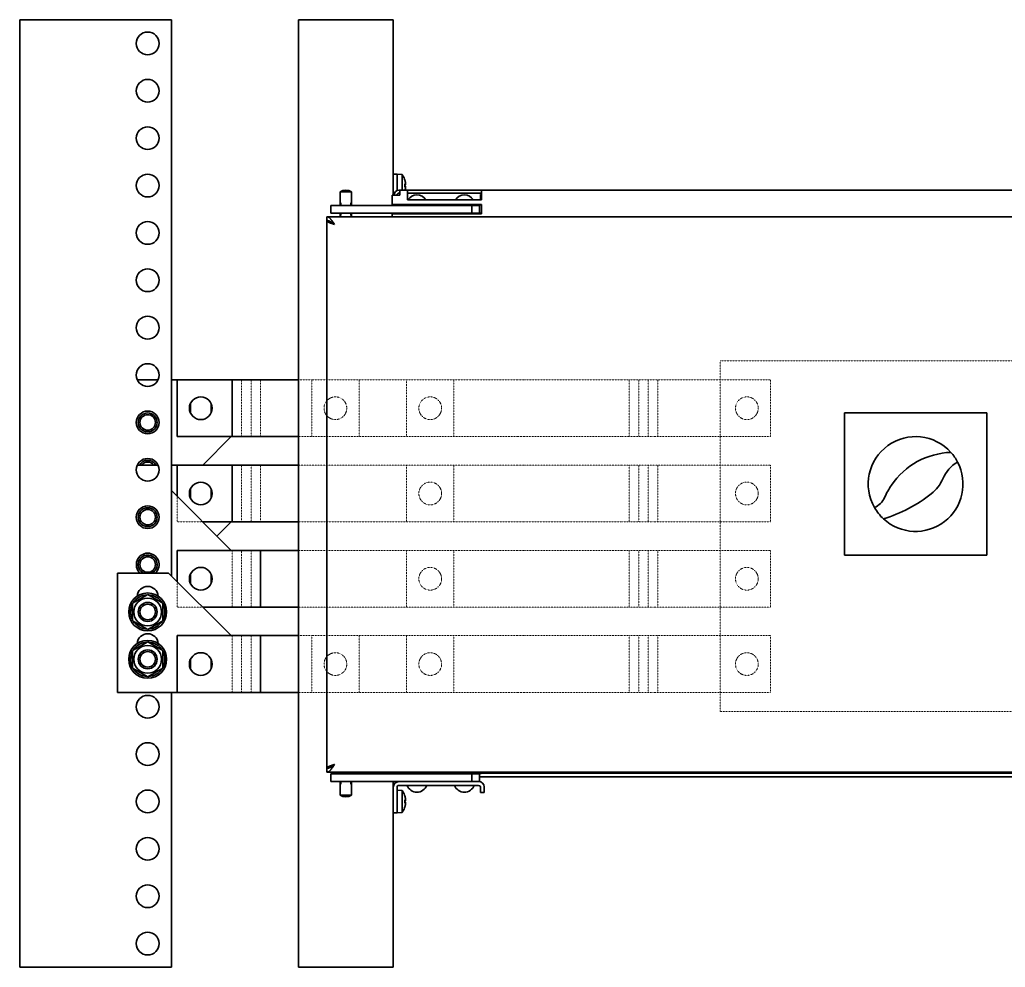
# Model space of a CAD drawing. Header units: millimetres. Extents: x -116965 to 323937, y 291661 to 566926.
# Drawn here: x -13696 to -13176, y 302710 to 303210 of the extents above; entities that cross this region are included whole.
import ezdxf

# ---------------------------------------------------------------- set-up
doc = ezdxf.new("R2010")
doc.units = ezdxf.units.MM
doc.linetypes.add('DASHED', pattern=[0.75, 0.5, -0.25])
doc.layers.add('Hidden Edges(Schneider)', color=7, linetype='DASHED', lineweight=18)
doc.layers.add('Visible Edges(Schneider)', color=7, linetype='Continuous', lineweight=35)

msp = doc.modelspace()

# ---------------------------------------------------------------- linework, layer by layer
at = {"layer": 'Hidden Edges(Schneider)', "ltscale": 0.139436}
for p, q in [((-13326.573145, 303029.591998), (-13071.573145, 303029.591998)), ((-13071.573145, 302844.591998), (-13326.573145, 302844.591998))]:
    msp.add_line(p, q, dxfattribs=at)
at = {"layer": 'Hidden Edges(Schneider)', "ltscale": 0.142813}
msp.add_line((-13326.573145, 302844.591998), (-13326.573145, 303029.591998), dxfattribs=at)
at = {"layer": 'Hidden Edges(Schneider)', "ltscale": 0.131234}
for p, q in [((-13579.073145, 303019.591998), (-13579.073145, 302989.591998)), ((-13574.073145, 303019.591998), (-13574.073145, 302989.591998)), ((-13569.073145, 303019.591998), (-13569.073145, 302989.591998)), ((-13542.073145, 303019.591998), (-13542.073145, 302989.591998)), ((-13517.073145, 303019.591998), (-13517.073145, 302989.591998)), ((-13492.073145, 302989.591998), (-13492.073145, 303019.591998)), ((-13467.073145, 303019.591998), (-13467.073145, 302989.591998)), ((-13374.573145, 303019.591998), (-13374.573145, 302989.591998)), ((-13369.573145, 303019.591998), (-13369.573145, 302989.591998)), ((-13364.573145, 303019.591998), (-13364.573145, 302989.591998)), ((-13359.573145, 303019.591998), (-13359.573145, 302989.591998)), ((-13300.073145, 303019.591998), (-13300.073145, 302989.591998)), ((-13579.073145, 302974.591998), (-13579.073145, 302944.591998)), ((-13574.073145, 302944.591998), (-13574.073145, 302974.591998)), ((-13569.073145, 302974.591998), (-13569.073145, 302944.591998)), ((-13492.073145, 302944.591998), (-13492.073145, 302974.591998)), ((-13467.073145, 302974.591998), (-13467.073145, 302944.591998)), ((-13374.573145, 302944.591998), (-13374.573145, 302974.591998)), ((-13369.573145, 302974.591998), (-13369.573145, 302944.591998)), ((-13364.573145, 302944.591998), (-13364.573145, 302974.591998)), ((-13359.573145, 302974.591998), (-13359.573145, 302944.591998)), ((-13300.073145, 302944.591998), (-13300.073145, 302974.591998)), ((-13584.073145, 302899.591998), (-13584.073145, 302929.591998)), ((-13579.073145, 302929.591998), (-13579.073145, 302899.591998)), ((-13574.073145, 302899.591998), (-13574.073145, 302929.591998)), ((-13492.073145, 302899.591998), (-13492.073145, 302929.591998)), ((-13467.073145, 302929.591998), (-13467.073145, 302899.591998)), ((-13374.573145, 302899.591998), (-13374.573145, 302929.591998)), ((-13369.573145, 302929.591998), (-13369.573145, 302899.591998)), ((-13364.573145, 302899.591998), (-13364.573145, 302929.591998)), ((-13359.573145, 302929.591998), (-13359.573145, 302899.591998)), ((-13300.073145, 302899.591998), (-13300.073145, 302929.591998)), ((-13584.073145, 302854.591998), (-13584.073145, 302884.591998)), ((-13579.073145, 302854.591998), (-13579.073145, 302884.591998)), ((-13574.073145, 302854.591998), (-13574.073145, 302884.591998)), ((-13542.073145, 302884.591998), (-13542.073145, 302854.591998)), ((-13517.073145, 302854.591998), (-13517.073145, 302884.591998)), ((-13492.073145, 302854.591998), (-13492.073145, 302884.591998)), ((-13467.073145, 302884.591998), (-13467.073145, 302854.591998)), ((-13374.573145, 302884.591998), (-13374.573145, 302854.591998)), ((-13369.573145, 302884.591998), (-13369.573145, 302854.591998)), ((-13364.573145, 302884.591998), (-13364.573145, 302854.591998)), ((-13359.573145, 302884.591998), (-13359.573145, 302854.591998)), ((-13300.073145, 302884.591998), (-13300.073145, 302854.591998))]:
    msp.add_line(p, q, dxfattribs=at)
at = {"layer": 'Hidden Edges(Schneider)', "ltscale": 0.036067}
for p, q in [((-13542.073145, 303019.591998), (-13549.073145, 303019.591998)), ((-13549.073145, 302989.591998), (-13542.073145, 302989.591998)), ((-13542.073145, 302884.591998), (-13549.073145, 302884.591998)), ((-13549.073145, 302854.591998), (-13542.073145, 302854.591998))]:
    msp.add_line(p, q, dxfattribs=at)
at = {"layer": 'Hidden Edges(Schneider)', "ltscale": 0.142426}
for p, q in [((-13433.544288, 303019.591998), (-13542.073145, 303019.591998)), ((-13542.073145, 302989.591998), (-13433.544288, 302989.591998)), ((-13433.544288, 302884.591998), (-13542.073145, 302884.591998)), ((-13542.073145, 302854.591998), (-13433.544288, 302854.591998))]:
    msp.add_line(p, q, dxfattribs=at)
at = {"layer": 'Hidden Edges(Schneider)', "ltscale": 0.020189}
for p, q in [((-13429.794288, 303019.591998), (-13433.544288, 303019.591998)), ((-13433.544288, 302989.591998), (-13429.794288, 302989.591998)), ((-13429.794288, 302974.591998), (-13433.544288, 302974.591998)), ((-13429.794288, 302944.591998), (-13433.544288, 302944.591998)), ((-13429.794288, 302929.591998), (-13433.544288, 302929.591998)), ((-13429.794288, 302899.591998), (-13433.544288, 302899.591998)), ((-13429.794288, 302884.591998), (-13433.544288, 302884.591998)), ((-13433.544288, 302854.591998), (-13429.794288, 302854.591998))]:
    msp.add_line(p, q, dxfattribs=at)
at = {"layer": 'Hidden Edges(Schneider)', "ltscale": 0.129995}
for p, q in [((-13378.323145, 303019.591998), (-13429.794288, 303019.591998)), ((-13429.794288, 302989.591998), (-13378.323145, 302989.591998)), ((-13378.323145, 302974.591998), (-13429.794288, 302974.591998)), ((-13429.794288, 302944.591998), (-13378.323145, 302944.591998)), ((-13378.323145, 302929.591998), (-13429.794288, 302929.591998)), ((-13429.794288, 302899.591998), (-13378.323145, 302899.591998)), ((-13378.323145, 302884.591998), (-13429.794288, 302884.591998)), ((-13429.794288, 302854.591998), (-13378.323145, 302854.591998))]:
    msp.add_line(p, q, dxfattribs=at)
at = {"layer": 'Hidden Edges(Schneider)', "ltscale": 0.040479}
for p, q in [((-13374.573145, 303019.591998), (-13378.323145, 303019.591998)), ((-13378.323145, 302989.591998), (-13374.573145, 302989.591998)), ((-13374.573145, 302974.591998), (-13378.323145, 302974.591998)), ((-13374.573145, 302944.591998), (-13378.323145, 302944.591998)), ((-13374.573145, 302929.591998), (-13378.323145, 302929.591998)), ((-13374.573145, 302899.591998), (-13378.323145, 302899.591998)), ((-13374.573145, 302884.591998), (-13378.323145, 302884.591998)), ((-13378.323145, 302854.591998), (-13374.573145, 302854.591998))]:
    msp.add_line(p, q, dxfattribs=at)
at = {"layer": 'Hidden Edges(Schneider)', "ltscale": 0.128838}
for p, q in [((-13374.573145, 303019.591998), (-13362.073145, 303019.591998)), ((-13362.073145, 302989.591998), (-13374.573145, 302989.591998)), ((-13374.573145, 302974.591998), (-13362.073145, 302974.591998)), ((-13374.573145, 302944.591998), (-13362.073145, 302944.591998)), ((-13374.573145, 302929.591998), (-13362.073145, 302929.591998)), ((-13374.573145, 302899.591998), (-13362.073145, 302899.591998)), ((-13374.573145, 302884.591998), (-13362.073145, 302884.591998)), ((-13362.073145, 302854.591998), (-13374.573145, 302854.591998))]:
    msp.add_line(p, q, dxfattribs=at)
at = {"layer": 'Hidden Edges(Schneider)', "ltscale": 0.135608}
for p, q in [((-13300.073145, 303019.591998), (-13362.073145, 303019.591998)), ((-13362.073145, 302989.591998), (-13300.073145, 302989.591998)), ((-13300.073145, 302974.591998), (-13362.073145, 302974.591998)), ((-13362.073145, 302944.591998), (-13300.073145, 302944.591998)), ((-13300.073145, 302929.591998), (-13362.073145, 302929.591998)), ((-13362.073145, 302899.591998), (-13300.073145, 302899.591998)), ((-13300.073145, 302884.591998), (-13362.073145, 302884.591998)), ((-13362.073145, 302854.591998), (-13300.073145, 302854.591998))]:
    msp.add_line(p, q, dxfattribs=at)
at = {"layer": 'Hidden Edges(Schneider)', "ltscale": 0.13783}
for p, q in [((-13433.544288, 302974.591998), (-13549.073145, 302974.591998)), ((-13549.073145, 302944.591998), (-13433.544288, 302944.591998)), ((-13433.544288, 302929.591998), (-13549.073145, 302929.591998)), ((-13549.073145, 302899.591998), (-13433.544288, 302899.591998))]:
    msp.add_line(p, q, dxfattribs=at)
at = {"layer": 'Hidden Edges(Schneider)', "ltscale": 0.06965}
for p, q in [((-13613.073145, 302944.591998), (-13613.073145, 302958.091998)), ((-13613.073145, 302944.591998), (-13599.573145, 302944.591998)), ((-13613.073145, 302899.591998), (-13613.073145, 302913.091998)), ((-13613.073145, 302899.591998), (-13599.573145, 302899.591998))]:
    msp.add_line(p, q, dxfattribs=at)
at = {"layer": 'Hidden Edges(Schneider)', "ltscale": 0.164913}
for centre in [(-13529.573145, 303004.591998), (-13479.573145, 303004.591998), (-13312.573145, 303004.591998), (-13479.573145, 302959.591998), (-13312.573145, 302959.591998), (-13479.573145, 302914.591998), (-13312.573145, 302914.591998), (-13529.573145, 302869.591998), (-13479.573145, 302869.591998), (-13312.573145, 302869.591998)]:
    msp.add_circle(centre, 6, dxfattribs=at)
at = {"layer": 'Visible Edges(Schneider)'}
for p, q in [((-13616.073145, 303209.591998), (-13696.073145, 303209.591998)), ((-13696.073145, 302709.591998), (-13696.073145, 303209.591998)), ((-13616.073145, 302916.091998), (-13616.073145, 303209.591998)), ((-13549.073145, 303209.591998), (-13545.073145, 303209.591998)), ((-13549.073145, 302709.591998), (-13549.073145, 303209.591998)), ((-13503.073145, 303209.591998), (-13545.073145, 303209.591998)), ((-13503.073145, 303209.591998), (-13499.073145, 303209.591998)), ((-13499.073145, 303117.091998), (-13499.073145, 303209.591998)), ((-13497.073145, 303128.091998), (-13499.073145, 303128.091998)), ((-13497.073145, 303128.091998), (-13497.073145, 303121.591998)), ((-13494.296594, 303127.849081), (-13497.073145, 303128.091998)), ((-13494.296594, 303127.849081), (-13494.296594, 303119.591998)), ((-13493.046992, 303125.366533), (-13493.046992, 303125.381633)), ((-13493.046992, 303121.447074), (-13493.046992, 303122.736922)), ((-13492.607267, 303122.541192), (-13493.046992, 303122.502721)), ((-13492.576628, 303123.193136), (-13492.605309, 303123.190626)), ((-13521.073145, 303118.791998), (-13527.073145, 303118.791998)), ((-13527.073145, 303111.591998), (-13527.073145, 303118.791998)), ((-13521.073145, 303111.591998), (-13521.073145, 303118.791998)), ((-13499.573145, 303117.091998), (-13499.573145, 303112.091998)), ((-13495.573145, 303117.091998), (-13499.573145, 303117.091998)), ((-13497.073145, 303121.591998), (-13497.073145, 303119.383286)), ((-13496.073145, 303119.591998), (-13495.573145, 303119.591998)), ((-13495.573145, 303118.091998), (-13496.073145, 303118.091998)), ((-13491.573145, 303119.591998), (-13495.573145, 303119.591998)), ((-13495.573145, 303117.091998), (-13495.573145, 303119.591998)), ((-13492.607267, 303121.642804), (-13493.046992, 303121.681275)), ((-13492.576628, 303120.99086), (-13492.605309, 303120.99337)), ((-13452.573145, 303119.591998), (-13491.573145, 303119.591998)), ((-13491.573145, 303119.591998), (-13491.573145, 303117.091998)), ((-13452.573145, 303118.091998), (-13491.573145, 303118.091998)), ((-13491.573145, 303114.591998), (-13491.573145, 303117.091998)), ((-13452.573145, 303117.391998), (-13453.073145, 303117.391998)), ((-13453.073145, 303114.591998), (-13453.073145, 303117.391998)), ((-12946.573145, 303119.591998), (-13452.573145, 303119.591998)), ((-13452.573145, 303117.091998), (-13452.573145, 303119.591998)), ((-13452.573145, 303117.091998), (-13452.573145, 303114.591998)), ((-13499.573145, 303112.091998), (-13452.573145, 303112.091998)), ((-13499.073145, 303111.591998), (-13499.073145, 303112.091998)), ((-13498.573145, 303111.591998), (-13498.573145, 303112.091998)), ((-13497.073145, 303112.091998), (-13497.073145, 303111.591998)), ((-13452.573145, 303114.591998), (-13491.573145, 303114.591998)), ((-13452.573145, 303112.091998), (-13452.573145, 303107.091998)), ((-13532.073145, 303111.591998), (-13529.073145, 303111.591998)), ((-13532.073145, 303107.591998), (-13532.073145, 303111.591998)), ((-13532.073145, 303107.591998), (-13529.073145, 303107.591998)), ((-13480.073145, 303111.591998), (-13529.073145, 303111.591998)), ((-13480.073145, 303107.591998), (-13529.073145, 303107.591998)), ((-13527.073145, 303105.591998), (-13527.073145, 303107.591998)), ((-13521.073145, 303105.591998), (-13521.073145, 303107.591998)), ((-13452.573145, 303107.091998), (-13499.573145, 303107.091998)), ((-13499.573145, 303107.091998), (-13499.573145, 303105.591998)), ((-13499.073145, 303107.091998), (-13499.073145, 303107.591998)), ((-13498.573145, 303107.091998), (-13498.573145, 303107.591998)), ((-13497.073145, 303107.591998), (-13497.073145, 303107.091998)), ((-13480.073145, 303111.591998), (-13457.573145, 303111.591998)), ((-13480.073145, 303107.591998), (-13457.573145, 303107.591998)), ((-13453.573145, 303111.591998), (-13457.573145, 303111.591998)), ((-13457.573145, 303107.591998), (-13457.573145, 303111.591998)), ((-13453.573145, 303107.591998), (-13457.573145, 303107.591998)), ((-13453.573145, 303107.591998), (-13453.573145, 303111.591998)), ((-13534.073154, 303103.591994), (-13534.073154, 303105.592002)), ((-13534.073145, 303105.591998), (-12864.073145, 303105.591998)), ((-13533.264484, 303103.491998), (-13534.073145, 303103.491998)), ((-13534.073145, 302814.691998), (-13534.073145, 303103.491998)), ((-13634.027501, 303019.591998), (-13623.118789, 303019.591998)), ((-13616.073145, 303019.591998), (-13613.073145, 303019.591998)), ((-13613.073145, 303019.591998), (-13613.073145, 302989.591998)), ((-13591.573145, 303019.591998), (-13613.073145, 303019.591998)), ((-13584.073145, 303019.591998), (-13591.573145, 303019.591998)), ((-13584.073145, 303019.591998), (-13584.073145, 302989.591998)), ((-13584.073145, 303019.591998), (-13571.573145, 303019.591998)), ((-13549.073145, 303019.591998), (-13571.573145, 303019.591998)), ((-13606.073145, 303002.194082), (-13606.073145, 303006.989914)), ((-13595.073145, 303006.989914), (-13595.073145, 303002.194082)), ((-13261.073145, 303002.091998), (-13186.073145, 303002.091998)), ((-13261.073145, 302927.091998), (-13261.073145, 303002.091998)), ((-13186.073145, 303002.091998), (-13186.073145, 302927.091998)), ((-13613.073145, 302989.591998), (-13591.573145, 302989.591998)), ((-13584.573145, 302989.591998), (-13599.573145, 302974.591998)), ((-13591.573145, 302989.591998), (-13584.073145, 302989.591998)), ((-13571.573145, 302989.591998), (-13584.073145, 302989.591998)), ((-13571.573145, 302989.591998), (-13549.073145, 302989.591998)), ((-13634.027501, 302974.591998), (-13623.118789, 302974.591998)), ((-13616.073145, 302974.591998), (-13613.073145, 302974.591998)), ((-13613.073145, 302958.091998), (-13613.073145, 302974.591998)), ((-13591.573145, 302974.591998), (-13613.073145, 302974.591998)), ((-13584.073145, 302974.591998), (-13591.573145, 302974.591998)), ((-13584.073145, 302944.591998), (-13584.073145, 302974.591998)), ((-13584.073145, 302974.591998), (-13571.573145, 302974.591998)), ((-13549.073145, 302974.591998), (-13571.573145, 302974.591998)), ((-13616.073145, 302961.091998), (-13584.573145, 302929.591998)), ((-13606.073145, 302957.194082), (-13606.073145, 302961.989914)), ((-13595.073145, 302961.989914), (-13595.073145, 302957.194082)), ((-13599.573145, 302944.591998), (-13591.573145, 302944.591998)), ((-13584.573145, 302944.591998), (-13592.073145, 302937.091998)), ((-13584.073145, 302944.591998), (-13591.573145, 302944.591998)), ((-13584.073145, 302944.591998), (-13571.573145, 302944.591998)), ((-13571.573145, 302944.591998), (-13549.073145, 302944.591998)), ((-13613.073145, 302913.091998), (-13613.073145, 302929.591998)), ((-13581.573145, 302929.591998), (-13613.073145, 302929.591998)), ((-13581.573145, 302929.591998), (-13569.073145, 302929.591998)), ((-13561.573145, 302929.591998), (-13569.073145, 302929.591998)), ((-13569.073145, 302929.591998), (-13569.073145, 302899.591998)), ((-13549.073145, 302929.591998), (-13561.573145, 302929.591998)), ((-13186.073145, 302927.091998), (-13261.073145, 302927.091998)), ((-13644.573145, 302917.591998), (-13617.573145, 302917.591998)), ((-13644.573145, 302854.591998), (-13644.573145, 302917.591998)), ((-13617.573145, 302917.591998), (-13584.573145, 302884.591998)), ((-13606.073145, 302912.194082), (-13606.073145, 302916.989914)), ((-13595.073145, 302916.989914), (-13595.073145, 302912.194082)), ((-13636.573145, 302901.7108), (-13628.573145, 302906.329602)), ((-13628.573145, 302906.329602), (-13620.573145, 302901.7108)), ((-13637.460092, 302898.802169), (-13636.573145, 302898.802169)), ((-13636.573145, 302892.473196), (-13636.573145, 302901.7108)), ((-13620.573145, 302901.7108), (-13620.573145, 302892.473196)), ((-13599.573145, 302899.591998), (-13581.573145, 302899.591998)), ((-13581.573145, 302899.591998), (-13569.073145, 302899.591998)), ((-13561.573145, 302899.591998), (-13569.073145, 302899.591998)), ((-13561.573145, 302899.591998), (-13549.073145, 302899.591998)), ((-13636.573145, 302897.922169), (-13637.584988, 302897.922169)), ((-13628.573145, 302887.854394), (-13636.573145, 302892.473196)), ((-13620.573145, 302892.473196), (-13628.573145, 302887.854394)), ((-13613.073145, 302854.591998), (-13613.073145, 302884.591998)), ((-13581.573145, 302884.591998), (-13613.073145, 302884.591998)), ((-13581.573145, 302884.591998), (-13569.073145, 302884.591998)), ((-13561.573145, 302884.591998), (-13569.073145, 302884.591998)), ((-13569.073145, 302854.591998), (-13569.073145, 302884.591998)), ((-13549.073145, 302884.591998), (-13561.573145, 302884.591998)), ((-13636.573145, 302876.7108), (-13628.573145, 302881.329602)), ((-13628.573145, 302881.329602), (-13620.573145, 302876.7108)), ((-13636.573145, 302872.922169), (-13637.584988, 302872.922169)), ((-13637.460092, 302873.802169), (-13636.573145, 302873.802169)), ((-13636.573145, 302867.473196), (-13636.573145, 302876.7108)), ((-13620.573145, 302876.7108), (-13620.573145, 302867.473196)), ((-13628.573145, 302862.854394), (-13636.573145, 302867.473196)), ((-13620.573145, 302867.473196), (-13628.573145, 302862.854394)), ((-13606.073145, 302867.194082), (-13606.073145, 302871.989914)), ((-13595.073145, 302871.989914), (-13595.073145, 302867.194082)), ((-13613.073145, 302854.591998), (-13644.573145, 302854.591998)), ((-13616.073145, 302709.591998), (-13616.073145, 302854.591998)), ((-13613.073145, 302854.591998), (-13581.573145, 302854.591998)), ((-13569.073145, 302854.591998), (-13581.573145, 302854.591998)), ((-13569.073145, 302854.591998), (-13561.573145, 302854.591998)), ((-13561.573145, 302854.591998), (-13549.073145, 302854.591998)), ((-13534.073154, 302812.591998), (-13534.073154, 302814.591998)), ((-13534.073145, 302814.691998), (-13533.264484, 302814.691998)), ((-12864.073145, 302812.591998), (-13534.073145, 302812.591998)), ((-13532.073145, 302811.591998), (-13529.073145, 302811.591998)), ((-13532.073145, 302807.591998), (-13532.073145, 302811.591998)), ((-13480.073145, 302811.591998), (-13529.073145, 302811.591998)), ((-13527.073145, 302811.591998), (-13527.073145, 302812.591998)), ((-13521.073145, 302811.591998), (-13521.073145, 302812.591998)), ((-13499.073145, 302811.591998), (-13499.073145, 302812.591998)), ((-13498.073145, 302812.191998), (-13499.073145, 302812.191998)), ((-13497.731458, 302812.091998), (-13499.073145, 302812.091998)), ((-13498.073145, 302812.35593), (-13498.073145, 302812.191998)), ((-13480.073145, 302811.591998), (-13457.573145, 302811.591998)), ((-13453.573145, 302811.591998), (-13457.573145, 302811.591998)), ((-13457.573145, 302807.591998), (-13457.573145, 302811.591998)), ((-13453.573145, 302807.591998), (-13453.573145, 302811.591998)), ((-12899.073145, 302812.091998), (-13452.414833, 302812.091998)), ((-13532.073145, 302807.591998), (-13529.073145, 302807.591998)), ((-13480.073145, 302807.591998), (-13529.073145, 302807.591998)), ((-13527.073145, 302800.391998), (-13527.073145, 302807.591998)), ((-13521.073145, 302800.391998), (-13521.073145, 302807.591998)), ((-13499.073145, 302709.591998), (-13499.073145, 302807.591998)), ((-13496.073145, 302805.591998), (-13454.073145, 302805.591998)), ((-13480.073145, 302807.591998), (-13457.573145, 302807.591998)), ((-13453.573145, 302807.591998), (-13457.573145, 302807.591998)), ((-12899.073145, 302810.091998), (-13453.573145, 302810.091998)), ((-13521.073145, 302800.391998), (-13527.073145, 302800.391998)), ((-13497.073145, 302797.591998), (-13497.073145, 302804.591998)), ((-13494.296594, 302802.849081), (-13497.073145, 302803.091998)), ((-13494.296594, 302802.849081), (-13494.296594, 302791.334915)), ((-13493.046992, 302800.366533), (-13493.046992, 302800.381633)), ((-13453.073145, 302801.791998), (-13453.073145, 302804.591998)), ((-13453.073145, 302801.791998), (-13451.073145, 302801.791998)), ((-13451.073145, 302804.591998), (-13451.073145, 302801.791998)), ((-13497.073145, 302797.591998), (-13497.073145, 302791.091998)), ((-13493.046992, 302796.447074), (-13493.046992, 302797.736922)), ((-13492.607267, 302797.541192), (-13493.046992, 302797.502721)), ((-13492.607267, 302796.642804), (-13493.046992, 302796.681275)), ((-13492.576628, 302798.193136), (-13492.605309, 302798.190626)), ((-13492.576628, 302795.99086), (-13492.605309, 302795.99337)), ((-13499.073145, 302791.091998), (-13497.073145, 302791.091998)), ((-13494.296594, 302791.334915), (-13497.073145, 302791.091998)), ((-13493.046992, 302793.802363), (-13493.046992, 302793.817463)), ((-13616.073145, 302709.591998), (-13696.073145, 302709.591998)), ((-13545.073145, 302709.591998), (-13549.073145, 302709.591998)), ((-13545.073145, 302709.591998), (-13503.073145, 302709.591998)), ((-13499.073145, 302709.591998), (-13503.073145, 302709.591998))]:
    msp.add_line(p, q, dxfattribs=at)
at = {"layer": 'Visible Edges(Schneider)', "flags": 128}
for points in [[(-13493.063824, 303122.749251), (-13493.062528, 303122.748821), (-13493.061278, 303122.748379), (-13493.060074, 303122.747927), (-13493.058916, 303122.747464), (-13493.057807, 303122.746992), (-13493.056746, 303122.74651), (-13493.055735, 303122.74602), (-13493.054774, 303122.745522), (-13493.053865, 303122.745017), (-13493.053008, 303122.744505), (-13493.052204, 303122.743986), (-13493.051454, 303122.743462), (-13493.050759, 303122.742932), (-13493.05012, 303122.742398), (-13493.049538, 303122.74186), (-13493.049013, 303122.741318), (-13493.048547, 303122.740774), (-13493.04814, 303122.740226), (-13493.047793, 303122.739677), (-13493.047507, 303122.739127), (-13493.047283, 303122.738575), (-13493.047122, 303122.738024), (-13493.047025, 303122.737473), (-13493.046992, 303122.736922)], [(-13492.61842, 303123.728799), (-13492.612642, 303123.694489), (-13492.606964, 303123.659303), (-13492.601453, 303123.623621), (-13492.596177, 303123.587823), (-13492.591203, 303123.55229), (-13492.586596, 303123.517395), (-13492.582391, 303123.483462), (-13492.578614, 303123.450791), (-13492.57529, 303123.419684), (-13492.572443, 303123.390444), (-13492.570074, 303123.363082), (-13492.568121, 303123.336885), (-13492.566608, 303123.312097), (-13492.565566, 303123.289053), (-13492.565028, 303123.268089), (-13492.565024, 303123.249533), (-13492.565551, 303123.233561), (-13492.56658, 303123.220217), (-13492.568079, 303123.209538), (-13492.570017, 303123.201565), (-13492.572374, 303123.1963), (-13492.57521, 303123.193557), (-13492.578523, 303123.193408), (-13492.582298, 303123.195981)], [(-13492.582298, 303123.067885), (-13492.578607, 303123.032735), (-13492.575379, 303122.998081), (-13492.572532, 303122.962985), (-13492.57008, 303122.927531), (-13492.568066, 303122.892123), (-13492.566528, 303122.857169), (-13492.565508, 303122.823072), (-13492.565024, 303122.790192), (-13492.565058, 303122.758811), (-13492.565588, 303122.729204), (-13492.566592, 303122.701644), (-13492.56805, 303122.676377), (-13492.569996, 303122.65283), (-13492.57244, 303122.630893), (-13492.575367, 303122.610855), (-13492.57876, 303122.593008), (-13492.582604, 303122.577639), (-13492.586872, 303122.564971), (-13492.591505, 303122.555017), (-13492.596437, 303122.547756), (-13492.601605, 303122.543167), (-13492.606942, 303122.541225), (-13492.612517, 303122.541856), (-13492.61842, 303122.545072)], [(-13493.046992, 303121.447074), (-13493.047025, 303121.446523), (-13493.047122, 303121.445972), (-13493.047283, 303121.445421), (-13493.047507, 303121.444869), (-13493.047793, 303121.444319), (-13493.04814, 303121.44377), (-13493.048547, 303121.443223), (-13493.049013, 303121.442678), (-13493.049538, 303121.442136), (-13493.05012, 303121.441598), (-13493.050759, 303121.441064), (-13493.051454, 303121.440534), (-13493.052204, 303121.44001), (-13493.053008, 303121.439491), (-13493.053865, 303121.438979), (-13493.054774, 303121.438474), (-13493.055735, 303121.437976), (-13493.056746, 303121.437486), (-13493.057807, 303121.437004), (-13493.058916, 303121.436532), (-13493.060074, 303121.436069), (-13493.061278, 303121.435617), (-13493.062528, 303121.435175), (-13493.063824, 303121.434745)], [(-13492.61842, 303121.638924), (-13492.612642, 303121.642054), (-13492.606964, 303121.642659), (-13492.601453, 303121.640664), (-13492.596177, 303121.635992), (-13492.591203, 303121.628567), (-13492.586596, 303121.61834), (-13492.582391, 303121.605465), (-13492.578614, 303121.590183), (-13492.57529, 303121.572735), (-13492.572443, 303121.553362), (-13492.570074, 303121.532082), (-13492.568121, 303121.508336), (-13492.566608, 303121.482282), (-13492.565566, 303121.454148), (-13492.565028, 303121.424161), (-13492.565024, 303121.392555), (-13492.565551, 303121.359654), (-13492.56658, 303121.325857), (-13492.568079, 303121.29157), (-13492.570017, 303121.257197), (-13492.572374, 303121.222949), (-13492.57521, 303121.187886), (-13492.578523, 303121.152143), (-13492.582298, 303121.116111)], [(-13492.582298, 303120.988015), (-13492.578606, 303120.990575), (-13492.575377, 303120.990533), (-13492.572532, 303120.987845), (-13492.570081, 303120.982464), (-13492.568066, 303120.974371), (-13492.566528, 303120.963545), (-13492.565508, 303120.949969), (-13492.565024, 303120.933731), (-13492.565058, 303120.915114), (-13492.565588, 303120.894418), (-13492.566592, 303120.871944), (-13492.568051, 303120.847966), (-13492.569997, 303120.821926), (-13492.572442, 303120.793704), (-13492.575369, 303120.763573), (-13492.578762, 303120.731802), (-13492.582605, 303120.698664), (-13492.586873, 303120.664458), (-13492.591506, 303120.629566), (-13492.596439, 303120.594387), (-13492.601606, 303120.559319), (-13492.606943, 303120.524759), (-13492.612517, 303120.490234), (-13492.61842, 303120.455197)], [(-13534.073154, 303105.592002), (-13533.906184, 303105.5834), (-13533.739368, 303105.557689), (-13533.572513, 303105.514945), (-13533.405467, 303105.455302), (-13533.238612, 303105.379123), (-13533.071796, 303105.286712), (-13532.904826, 303105.178355), (-13532.73801, 303105.054683), (-13532.571651, 303104.916572), (-13532.405559, 303104.764518), (-13532.239543, 303104.599074), (-13532.073489, 303104.420794), (-13531.907169, 303104.230193), (-13531.740428, 303104.027804), (-13531.573497, 303103.814734), (-13531.406833, 303103.59249), (-13531.240283, 303103.361815), (-13531.073657, 303103.123473), (-13530.906764, 303102.878207), (-13530.739871, 303102.627353), (-13530.573245, 303102.372474), (-13530.406696, 303102.114409), (-13530.240031, 303101.853961), (-13530.073138, 303101.592006)], [(-13530.073138, 303101.592006), (-13530.240375, 303101.72325), (-13530.407344, 303101.853732), (-13530.574275, 303101.98305), (-13530.741283, 303102.110747), (-13530.908557, 303102.236423), (-13531.07545, 303102.359027), (-13531.241695, 303102.477874), (-13531.407481, 303102.592658), (-13531.572963, 303102.703017), (-13531.738368, 303102.808608), (-13531.903812, 303102.909125), (-13532.069484, 303103.004188), (-13532.235576, 303103.09349), (-13532.402278, 303103.176688), (-13532.569553, 303103.253364), (-13532.736636, 303103.322791), (-13532.903568, 303103.384723), (-13533.070537, 303103.438968), (-13533.237697, 303103.485316), (-13533.404971, 303103.52354), (-13533.572017, 303103.55339), (-13533.73891, 303103.57479), (-13533.905917, 303103.587684), (-13534.073154, 303103.591994)], [(-13530.073138, 303101.592006), (-13530.335208, 303101.671313), (-13530.596019, 303101.750564), (-13530.854694, 303101.829871), (-13531.109935, 303101.909141), (-13531.360103, 303101.988219), (-13531.604472, 303102.067203), (-13531.842281, 303102.146148), (-13532.072726, 303102.225188), (-13532.295047, 303102.304362), (-13532.508136, 303102.383651), (-13532.710353, 303102.462768), (-13532.901012, 303102.541751), (-13533.07954, 303102.620715), (-13533.245326, 303102.699717), (-13533.397838, 303102.778853), (-13533.536426, 303102.858161), (-13533.659984, 303102.937392), (-13533.768131, 303103.016566), (-13533.860446, 303103.095778), (-13533.936626, 303103.175086), (-13533.996173, 303103.254336), (-13534.03886, 303103.333529), (-13534.064571, 303103.412703), (-13534.073154, 303103.491992)], [(-13531.790057, 303102.840594), (-13531.744434, 303102.788638), (-13531.695758, 303102.736739), (-13531.644145, 303102.684878), (-13531.589671, 303102.633018), (-13531.532375, 303102.581138), (-13531.472369, 303102.529239), (-13531.409694, 303102.477263), (-13531.344424, 303102.425193), (-13531.276675, 303102.373046), (-13531.206752, 303102.320918), (-13531.134807, 303102.268867), (-13531.060954, 303102.216834), (-13530.985271, 303102.164821), (-13530.907909, 303102.112788), (-13530.828944, 303102.060737), (-13530.748454, 303102.008609), (-13530.666667, 303101.956443), (-13530.583888, 303101.904334), (-13530.500232, 303101.852302), (-13530.415813, 303101.800269), (-13530.330821, 303101.748256), (-13530.245258, 303101.696223), (-13530.159351, 303101.644153), (-13530.073138, 303101.592006)], [(-13534.073154, 302814.691998), (-13534.064533, 302814.771307), (-13534.038821, 302814.850569), (-13533.996059, 302814.929869), (-13533.936435, 302815.009134), (-13533.860446, 302815.088215), (-13533.768398, 302815.167194), (-13533.660632, 302815.246154), (-13533.537494, 302815.32518), (-13533.399287, 302815.404356), (-13533.246585, 302815.483648), (-13533.080646, 302815.562763), (-13532.902118, 302815.641757), (-13532.71165, 302815.720714), (-13532.509776, 302815.799719), (-13532.297183, 302815.878854), (-13532.074596, 302815.958161), (-13531.843616, 302816.037394), (-13531.605197, 302816.11657), (-13531.360141, 302816.195774), (-13531.10921, 302816.275084), (-13530.854007, 302816.35434), (-13530.595714, 302816.433521), (-13530.335132, 302816.512712), (-13530.073138, 302816.591998)], [(-13534.073154, 302814.591998), (-13533.905917, 302814.596309), (-13533.738948, 302814.609199), (-13533.572017, 302814.6306), (-13533.40501, 302814.660446), (-13533.237735, 302814.698664), (-13533.070842, 302814.744928), (-13532.904598, 302814.798901), (-13532.738811, 302814.860337), (-13532.573329, 302814.92899), (-13532.407924, 302815.004612), (-13532.242481, 302815.086957), (-13532.076808, 302815.175777), (-13531.910716, 302815.270828), (-13531.744014, 302815.371861), (-13531.57674, 302815.47851), (-13531.409656, 302815.589836), (-13531.242725, 302815.705368), (-13531.075755, 302815.824727), (-13530.908595, 302815.947534), (-13530.741321, 302816.073221), (-13530.574275, 302816.200941), (-13530.407382, 302816.330256), (-13530.240375, 302816.460748), (-13530.073138, 302816.591998)], [(-13530.073138, 302816.591998), (-13530.240108, 302816.329931), (-13530.406924, 302816.0692), (-13530.573779, 302815.810645), (-13530.740787, 302815.555216), (-13530.90768, 302815.304459), (-13531.074497, 302815.059301), (-13531.241466, 302814.820539), (-13531.408283, 302814.589558), (-13531.574641, 302814.367762), (-13531.740733, 302814.155796), (-13531.906749, 302813.954309), (-13532.072803, 302813.763944), (-13532.239124, 302813.585348), (-13532.405864, 302813.419166), (-13532.572795, 302813.266421), (-13532.739459, 302813.128177), (-13532.906009, 302813.004835), (-13533.072635, 302812.896788), (-13533.239528, 302812.80443), (-13533.406421, 302812.728317), (-13533.573047, 302812.668881), (-13533.739597, 302812.626259), (-13533.906261, 302812.600586), (-13534.073154, 302812.591998)], [(-13530.073138, 302816.591998), (-13530.159389, 302816.539824), (-13530.245296, 302816.487752), (-13530.330745, 302816.43576), (-13530.41566, 302816.383822), (-13530.499889, 302816.331915), (-13530.583316, 302816.280016), (-13530.665828, 302816.228099), (-13530.747272, 302816.176142), (-13530.827609, 302816.124119), (-13530.906688, 302816.072008), (-13530.984355, 302816.019806), (-13531.060191, 302815.967677), (-13531.13412, 302815.915641), (-13531.205951, 302815.863674), (-13531.275645, 302815.811752), (-13531.343089, 302815.75985), (-13531.408206, 302815.707946), (-13531.470882, 302815.656015), (-13531.531039, 302815.604034), (-13531.588603, 302815.551978), (-13531.643459, 302815.499823), (-13531.695415, 302815.44762), (-13531.744319, 302815.395487), (-13531.790057, 302815.343403)], [(-13498.073145, 302812.191993), (-13498.073107, 302812.197791), (-13498.072954, 302812.20357), (-13498.072687, 302812.20935), (-13498.072344, 302812.215129), (-13498.071886, 302812.220908), (-13498.071314, 302812.226668), (-13498.070666, 302812.232448), (-13498.069903, 302812.238208), (-13498.069025, 302812.243987), (-13498.068072, 302812.249747), (-13498.067004, 302812.255507), (-13498.065859, 302812.261268), (-13498.0646, 302812.267028), (-13498.063227, 302812.272788), (-13498.061777, 302812.278548), (-13498.060213, 302812.284308), (-13498.058535, 302812.29005), (-13498.05678, 302812.29581), (-13498.054911, 302812.30157), (-13498.052965, 302812.307311), (-13498.050906, 302812.313071), (-13498.048731, 302812.318812), (-13498.04648, 302812.324573), (-13498.044154, 302812.330333)], [(-13453.093348, 302804.791998), (-13453.091675, 302804.783608), (-13453.090075, 302804.775213), (-13453.088549, 302804.766815), (-13453.087097, 302804.758416), (-13453.085719, 302804.750017), (-13453.084415, 302804.741618), (-13453.083182, 302804.733221), (-13453.082023, 302804.724828), (-13453.080936, 302804.71644), (-13453.079923, 302804.708057), (-13453.078981, 302804.699681), (-13453.078111, 302804.691313), (-13453.077312, 302804.682956), (-13453.076583, 302804.674609), (-13453.075927, 302804.666273), (-13453.075338, 302804.657951), (-13453.074823, 302804.649644), (-13453.074375, 302804.641352), (-13453.073998, 302804.633077), (-13453.073691, 302804.62482), (-13453.073452, 302804.616582), (-13453.073281, 302804.608365), (-13453.073178, 302804.60017), (-13453.073145, 302804.591998)], [(-13451.073144, 302804.591998), (-13451.073156, 302804.600282), (-13451.073192, 302804.608571), (-13451.073249, 302804.616866), (-13451.07333, 302804.625167), (-13451.073433, 302804.633474), (-13451.073559, 302804.641785), (-13451.073709, 302804.650103), (-13451.073883, 302804.658424), (-13451.074079, 302804.66675), (-13451.074298, 302804.67508), (-13451.074541, 302804.683414), (-13451.074806, 302804.691751), (-13451.075095, 302804.700093), (-13451.075407, 302804.708437), (-13451.075743, 302804.716784), (-13451.076103, 302804.725134), (-13451.076484, 302804.733486), (-13451.07689, 302804.741841), (-13451.077319, 302804.750197), (-13451.077772, 302804.758555), (-13451.078249, 302804.766914), (-13451.078749, 302804.775275), (-13451.079272, 302804.783636), (-13451.07982, 302804.791998)], [(-13493.063824, 302797.749251), (-13493.062528, 302797.748821), (-13493.061278, 302797.748379), (-13493.060074, 302797.747927), (-13493.058916, 302797.747464), (-13493.057807, 302797.746992), (-13493.056746, 302797.74651), (-13493.055735, 302797.74602), (-13493.054774, 302797.745522), (-13493.053865, 302797.745017), (-13493.053008, 302797.744505), (-13493.052204, 302797.743986), (-13493.051454, 302797.743462), (-13493.050759, 302797.742932), (-13493.05012, 302797.742398), (-13493.049538, 302797.74186), (-13493.049013, 302797.741318), (-13493.048547, 302797.740774), (-13493.04814, 302797.740226), (-13493.047793, 302797.739677), (-13493.047507, 302797.739127), (-13493.047283, 302797.738575), (-13493.047122, 302797.738024), (-13493.047025, 302797.737473), (-13493.046992, 302797.736922)], [(-13493.046992, 302796.447074), (-13493.047025, 302796.446523), (-13493.047122, 302796.445972), (-13493.047283, 302796.445421), (-13493.047507, 302796.444869), (-13493.047793, 302796.444319), (-13493.04814, 302796.44377), (-13493.048547, 302796.443223), (-13493.049013, 302796.442678), (-13493.049538, 302796.442136), (-13493.05012, 302796.441598), (-13493.050759, 302796.441064), (-13493.051454, 302796.440534), (-13493.052204, 302796.44001), (-13493.053008, 302796.439491), (-13493.053865, 302796.438979), (-13493.054774, 302796.438474), (-13493.055735, 302796.437976), (-13493.056746, 302796.437486), (-13493.057807, 302796.437004), (-13493.058916, 302796.436532), (-13493.060074, 302796.436069), (-13493.061278, 302796.435617), (-13493.062528, 302796.435175), (-13493.063824, 302796.434745)], [(-13492.61842, 302798.728799), (-13492.612642, 302798.694489), (-13492.606964, 302798.659303), (-13492.601453, 302798.623621), (-13492.596177, 302798.587823), (-13492.591203, 302798.55229), (-13492.586596, 302798.517395), (-13492.582391, 302798.483462), (-13492.578614, 302798.450791), (-13492.57529, 302798.419684), (-13492.572443, 302798.390444), (-13492.570074, 302798.363082), (-13492.568121, 302798.336885), (-13492.566608, 302798.312097), (-13492.565566, 302798.289053), (-13492.565028, 302798.268089), (-13492.565024, 302798.249533), (-13492.565551, 302798.233561), (-13492.56658, 302798.220217), (-13492.568079, 302798.209538), (-13492.570017, 302798.201565), (-13492.572374, 302798.1963), (-13492.57521, 302798.193557), (-13492.578523, 302798.193408), (-13492.582298, 302798.195981)], [(-13492.582298, 302798.067885), (-13492.578607, 302798.032735), (-13492.575379, 302797.998081), (-13492.572532, 302797.962985), (-13492.57008, 302797.927531), (-13492.568066, 302797.892123), (-13492.566528, 302797.857169), (-13492.565508, 302797.823072), (-13492.565024, 302797.790192), (-13492.565058, 302797.758811), (-13492.565588, 302797.729204), (-13492.566592, 302797.701644), (-13492.56805, 302797.676377), (-13492.569996, 302797.65283), (-13492.57244, 302797.630893), (-13492.575367, 302797.610855), (-13492.57876, 302797.593008), (-13492.582604, 302797.577639), (-13492.586872, 302797.564971), (-13492.591505, 302797.555017), (-13492.596437, 302797.547756), (-13492.601605, 302797.543167), (-13492.606942, 302797.541225), (-13492.612517, 302797.541856), (-13492.61842, 302797.545072)], [(-13492.61842, 302796.638924), (-13492.612642, 302796.642054), (-13492.606964, 302796.642659), (-13492.601453, 302796.640664), (-13492.596177, 302796.635992), (-13492.591203, 302796.628567), (-13492.586596, 302796.61834), (-13492.582391, 302796.605465), (-13492.578614, 302796.590183), (-13492.57529, 302796.572735), (-13492.572443, 302796.553362), (-13492.570074, 302796.532082), (-13492.568121, 302796.508336), (-13492.566608, 302796.482282), (-13492.565566, 302796.454148), (-13492.565028, 302796.424161), (-13492.565024, 302796.392555), (-13492.565551, 302796.359654), (-13492.56658, 302796.325857), (-13492.568079, 302796.29157), (-13492.570017, 302796.257197), (-13492.572374, 302796.222949), (-13492.57521, 302796.187886), (-13492.578523, 302796.152143), (-13492.582298, 302796.116111)], [(-13492.582298, 302795.988015), (-13492.578606, 302795.990575), (-13492.575377, 302795.990533), (-13492.572532, 302795.987845), (-13492.570081, 302795.982464), (-13492.568066, 302795.974371), (-13492.566528, 302795.963545), (-13492.565508, 302795.949969), (-13492.565024, 302795.933731), (-13492.565058, 302795.915114), (-13492.565588, 302795.894418), (-13492.566592, 302795.871944), (-13492.568051, 302795.847966), (-13492.569997, 302795.821926), (-13492.572442, 302795.793704), (-13492.575369, 302795.763573), (-13492.578762, 302795.731802), (-13492.582605, 302795.698664), (-13492.586873, 302795.664458), (-13492.591506, 302795.629566), (-13492.596439, 302795.594387), (-13492.601606, 302795.559319), (-13492.606943, 302795.524759), (-13492.612517, 302795.490234), (-13492.61842, 302795.455197)]]:
    msp.add_lwpolyline(points, dxfattribs=at)
at = {"layer": 'Visible Edges(Schneider)'}
for centre, radius in [((-13628.573145, 303197.091998), 6), ((-13628.573145, 303172.091998), 6), ((-13628.573145, 303147.091998), 6), ((-13628.573145, 303122.091998), 6), ((-13628.573145, 303097.091998), 6), ((-13628.573145, 303072.091998), 6), ((-13628.573145, 303047.091998), 6), ((-13628.573145, 303022.091998), 6), ((-13600.573145, 303004.591998), 6), ((-13628.573145, 302997.091998), 6), ((-13628.573145, 302997.091998), 5), ((-13628.573145, 302997.091998), 4.079825), ((-13628.573145, 302972.091998), 6), ((-13600.573145, 302959.591998), 6), ((-13628.573145, 302947.091998), 6), ((-13628.573145, 302947.091998), 5), ((-13628.573145, 302947.091998), 4.079825), ((-13628.573145, 302922.091998), 4.079825), ((-13600.573145, 302914.591998), 6), ((-13628.573145, 302897.091998), 10), ((-13628.573145, 302897.091998), 7.3), ((-13628.573145, 302897.091998), 5), ((-13628.573145, 302897.091998), 4.079825), ((-13628.573145, 302872.091998), 10), ((-13628.573145, 302872.091998), 7.3), ((-13628.573145, 302872.091998), 5), ((-13628.573145, 302872.091998), 4.079825), ((-13600.573145, 302869.591998), 6), ((-13628.573145, 302847.091998), 6), ((-13628.573145, 302822.091998), 6), ((-13628.573145, 302797.091998), 6), ((-13628.573145, 302772.091998), 6), ((-13628.573145, 302747.091998), 6), ((-13628.573145, 302722.091998), 6)]:
    msp.add_circle(centre, radius, dxfattribs=at)
for centre, radius, start, end in [((-13502.473145, 303122.091998), 10, 19.79033099, 35.14925159), ((-13493.330992, 303125.381633), 0.284, 0, 19.79033099), ((-13524.073145, 303113.566998), 6.025, 60.13716564, 119.86283436), ((-13496.073145, 303117.091998), 2.5, 90, 180), ((-13496.073145, 303117.091998), 1, 90, 180), ((-13486.573145, 303111.563873), 5.628125, 32.54993364, 147.45006636), ((-13461.573145, 303111.563873), 5.628125, 32.54993364, 147.45006636), ((-13496.073145, 303114.591998), 3, 250.52877937, 270), ((-13454.073145, 303114.591998), 3, 270, 300), ((-13496.073145, 303104.591998), 3, 90, 109.47122063), ((-13454.073145, 303104.591998), 3, 60, 90), ((-13223.573145, 302964.591998), 25, 41.93173876, 209.76671655), ((-13628.573145, 302972.091998), 5, 30, 150), ((-13203.546548, 302941.694274), 39.629582, 92.06511227, 145.64166996), ((-13223.573145, 302964.591998), 25, 27.60821403, 41.93173876), ((-13628.573145, 302972.091998), 4.079825, 37.79016276, 142.20983724), ((-13223.573145, 302964.591998), 25, 227.41794478, 27.60821403), ((-13192.084663, 302960.046106), 18.637797, 120.05736048, 156.93037134), ((-13227.632571, 302975.186307), 20, 307.98357381, 336.93037134), ((-13201.254439, 302940.127281), 42.406131, 145.64166996, 155.81600176), ((-13249.570582, 302961.8252), 10.558473, 294.00932094, 335.81600176), ((-13264.558703, 303022.477541), 80, 287.50973158, 307.98357381), ((-13223.573145, 302964.591998), 25, 209.76671655, 227.41794478), ((-13628.573145, 302922.091998), 6, 311.40962211, 228.59037789), ((-13628.573145, 302922.091998), 5, 295.84193276, 244.15806724), ((-13628.573145, 302905.091998), 5.5, 3.74642741, 176.25357259), ((-13628.573145, 302897.091998), 9.05, 92.12600265, 147.87399735), ((-13628.573145, 302897.091998), 9.05, 32.12600265, 87.87399735), ((-13628.573145, 302897.091998), 9.05, 169.1073703, 174.73676985), ((-13628.573145, 302897.091998), 9.05, 152.12600265, 169.1073703), ((-13628.573145, 302897.091998), 9.05, 332.12600265, 27.87399735), ((-13628.573145, 302897.091998), 9.05, 174.73676985, 207.87399735), ((-13628.573145, 302897.091998), 9.05, 212.12600265, 267.87399735), ((-13628.573145, 302897.091998), 9.05, 272.12600265, 327.87399735), ((-13628.573145, 302880.091998), 5.5, 3.74642741, 176.25357259), ((-13628.573145, 302872.091998), 9.05, 92.12600265, 147.87399735), ((-13628.573145, 302872.091998), 9.05, 32.12600265, 87.87399735), ((-13628.573145, 302872.091998), 9.05, 174.73676985, 207.87399735), ((-13628.573145, 302872.091998), 9.05, 169.1073703, 174.73676985), ((-13628.573145, 302872.091998), 9.05, 152.12600265, 169.1073703), ((-13628.573145, 302872.091998), 9.05, 332.12600265, 27.87399735), ((-13628.573145, 302872.091998), 9.05, 212.12600265, 267.87399735), ((-13628.573145, 302872.091998), 9.05, 272.12600265, 327.87399735), ((-13496.073145, 302814.591998), 3, 221.8103149, 270), ((-13454.073145, 302814.591998), 3, 270, 318.1896851), ((-13496.073145, 302804.591998), 3, 90, 180), ((-13496.073145, 302804.591998), 1, 90, 180), ((-13486.573145, 302807.620123), 5.628125, 201.12202138, 338.87797862), ((-13461.573145, 302807.620123), 5.628125, 201.12202138, 338.87797862), ((-13454.073145, 302804.591998), 3, 3.82255373, 90), ((-13454.073145, 302804.591998), 1, 11.53695903, 90), ((-13524.073145, 302805.616998), 6.025, 240.13716564, 299.86283436), ((-13502.473145, 302797.091998), 10, 19.79033099, 35.14925159), ((-13493.330992, 302800.381633), 0.284, 0, 19.79033099), ((-13502.473145, 302797.091998), 10, 324.85074841, 340.20966901), ((-13493.330992, 302793.802363), 0.284, 340.20966901, 0)]:
    msp.add_arc(centre, radius, start, end, dxfattribs=at)
for centre, major_axis, ratio, start_param, end_param in [((-13502.416885, 303122.184014), (8.513859, -5.205528), 0.9859433415, 0.7121366806, 0.8881684008), ((-13502.416885, 303121.45556), (9.940381, 0.878713), 0.142546848, 0.1570432502, 0.3330749703), ((-13500.090135, 303118.950727), (7.00389, 5.313245), 0.5617746416, 6.0470390891, 6.1058972938), ((-13500.090135, 303124.769428), (-6.566875, 5.844759), 0.6590973009, 3.8388311528, 3.8976893566), ((-13492.016175, 303123.612952), (-0.717846, -0.355425), 0.304044248, 0.4715323901, 0.5269459018), ((-13502.416885, 303122.728436), (9.940381, -0.878713), 0.142546848, 5.9501103368, 6.126142057), ((-13502.416885, 303121.999982), (-8.513859, -5.205528), 0.9859433415, 2.3402260562, 2.429455973), ((-13500.090135, 303119.414569), (6.566875, 5.844759), 0.6590973009, 5.5270886041, 5.5859468088), ((-13500.090135, 303125.233269), (7.00389, -5.313245), 0.5617746416, 0.1772880134, 0.2361462175), ((-13492.016175, 303120.571044), (0.717846, -0.355425), 0.304044248, 2.6146467622, 2.6700602635), ((-13524.073145, 303091.986363), (0.270398, -36.382494), 0.0821216185, 4.0985350334, 4.1426771166), ((-13524.073145, 303091.986363), (-2.725179, 36.38238), 0.0344768861, 0.9549702702, 0.9991123534), ((-13524.073145, 303091.986363), (2.725179, 36.38238), 0.0344768861, 5.2840729538, 5.328215037), ((-13524.073145, 303091.986363), (-0.270398, -36.382494), 0.0821216185, 2.1405081906, 2.1846502738), ((-13524.073145, 303127.197633), (0.270398, 36.382494), 0.0821216185, 2.1405081906, 2.1846502738), ((-13524.073145, 303127.197633), (-2.725179, -36.38238), 0.0344768861, 5.2840729538, 5.328215037), ((-13524.073145, 303127.197633), (2.725179, -36.38238), 0.0344768861, 0.9549702702, 0.9991123534), ((-13524.073145, 303127.197633), (-0.270398, 36.382494), 0.0821216185, 4.0985350334, 4.1426771166), ((-13524.073145, 302791.986363), (0.270398, -36.382494), 0.0821216185, 4.1096947632, 4.1426771166), ((-13524.073145, 302791.986363), (-2.725179, 36.38238), 0.0344768861, 0.96613, 0.9991123534), ((-13524.073145, 302791.986363), (2.725179, 36.38238), 0.0344768861, 5.2840729538, 5.3170553072), ((-13524.073145, 302791.986363), (-0.270398, -36.382494), 0.0821216185, 2.1405081906, 2.173490544), ((-13524.073145, 302827.197633), (0.270398, 36.382494), 0.0821216185, 2.1405081906, 2.1846502738), ((-13524.073145, 302827.197633), (-2.725179, -36.38238), 0.0344768861, 5.2840729538, 5.328215037), ((-13524.073145, 302827.197633), (2.725179, -36.38238), 0.0344768861, 0.9549702702, 0.9991123534), ((-13524.073145, 302827.197633), (-0.270398, 36.382494), 0.0821216185, 4.0985350334, 4.1426771166), ((-13502.416885, 302797.184014), (8.513859, -5.205528), 0.9859433415, 0.7121366806, 0.8881684008), ((-13502.416885, 302796.45556), (9.940381, 0.878713), 0.142546848, 0.1570432502, 0.3330749703), ((-13502.416885, 302797.728436), (9.940381, -0.878713), 0.142546848, 5.9501103368, 6.126142057), ((-13502.416885, 302796.999982), (-8.513859, -5.205528), 0.9859433415, 2.2534242528, 2.429455973), ((-13500.090135, 302793.950727), (7.00389, 5.313245), 0.5617746416, 6.0470390891, 6.1058972938), ((-13500.090135, 302799.769428), (-6.566875, 5.844759), 0.6590973009, 3.8388311528, 3.8976893566), ((-13500.090135, 302794.414569), (6.566875, 5.844759), 0.6590973009, 5.5270886041, 5.5859468088), ((-13500.090135, 302800.233269), (7.00389, -5.313245), 0.5617746416, 0.1772880134, 0.2361462175), ((-13492.016175, 302798.612952), (-0.717846, -0.355425), 0.304044248, 0.4715323901, 0.5269459018), ((-13492.016175, 302795.571044), (0.717846, -0.355425), 0.304044248, 2.6146467622, 2.6700602635)]:
    msp.add_ellipse(centre, major_axis=major_axis, ratio=ratio, start_param=start_param, end_param=end_param, dxfattribs=at)

doc.saveas('drawing.dxf')
